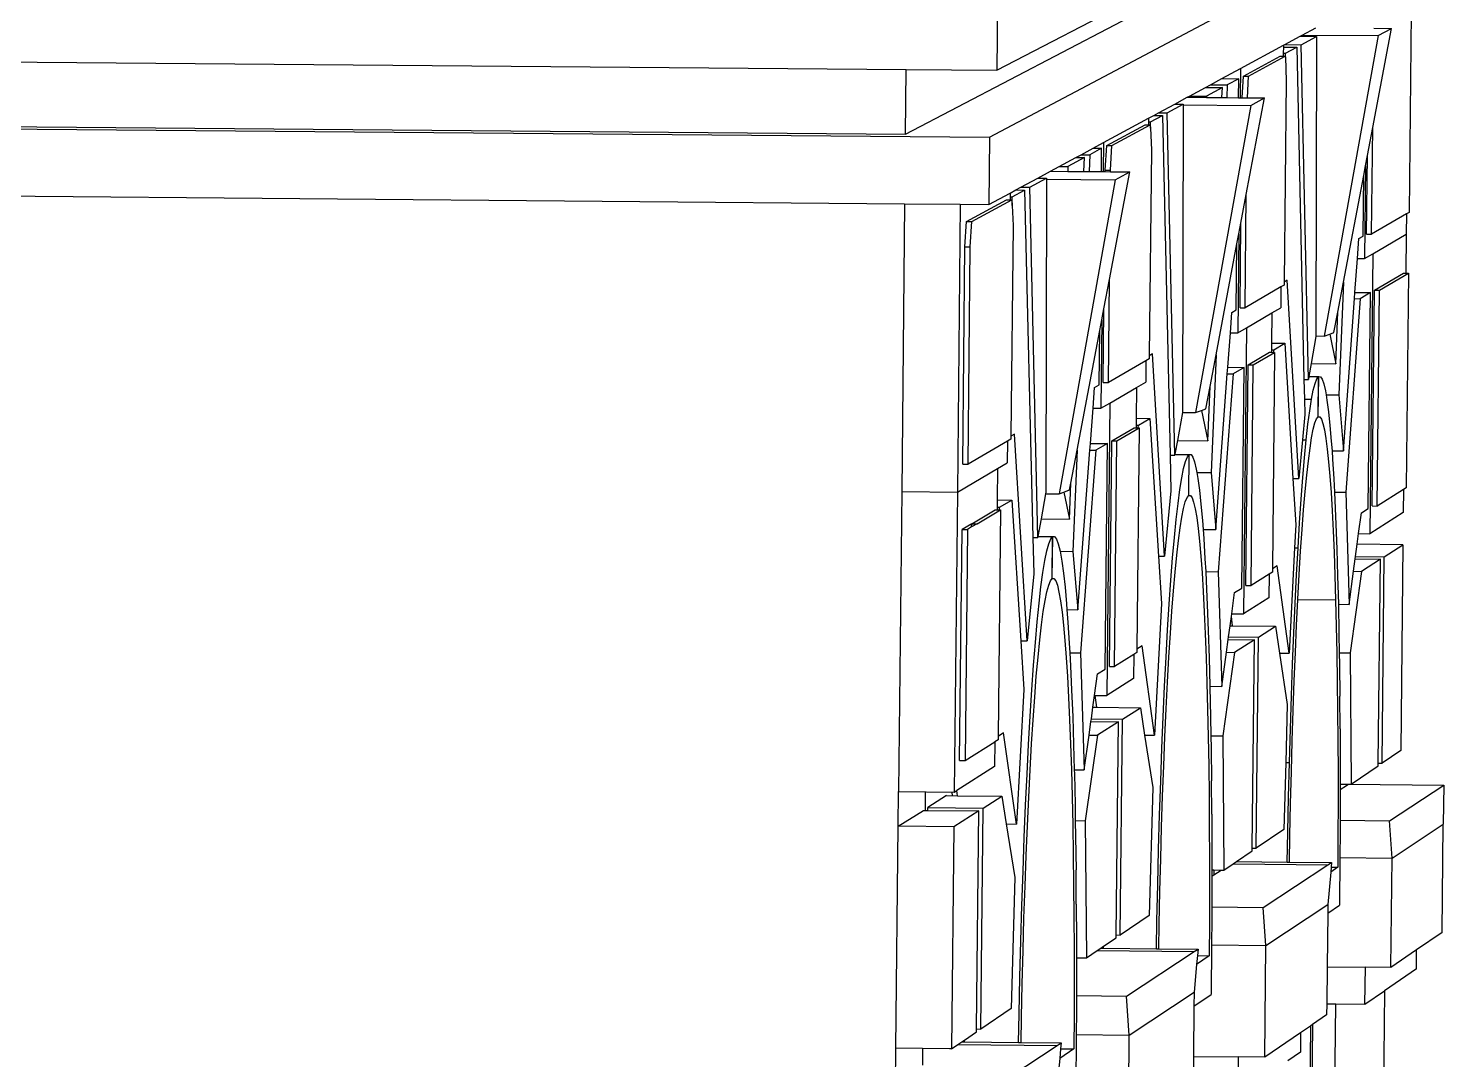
# Model space of a CAD drawing. Extents: x -106 to 80, y -44 to 65.
# Drawn here: x 74.769 to 77.906, y -1.871 to 0.415 of the extents above; entities that cross this region are included whole.
import ezdxf

# ---------------------------------------------------------------- set-up
doc = ezdxf.new("R2010")
doc.units = 0
doc.layers.get('0').update_dxf_attribs({"linetype": 'CONTINUOUS'})

msp = doc.modelspace()

# ---------------------------------------------------------------- linework, layer by layer
for p, q in [((76.8993, 0.1732), (77.8598, 0.6824)), ((76.9153, 0.3218), (77.4291, 0.5889)), ((76.7125, 0.1802), (77.4287, 0.5544)), ((76.9168, 0.471), (76.9153, 0.3218)), ((77.8334, 0.4498), (77.8288, 0.0067)), ((77.5922, 0.3998), (77.622, 0.4159)), ((77.7484, 0.1947), (77.7899, 0.4145)), ((77.751, 0.4148), (77.7899, 0.4145)), ((77.7606, 0.3984), (77.7899, 0.4145)), ((77.4555, 0.3258), (77.5504, 0.3772)), ((77.5504, 0.3772), (77.5532, 0.3786)), ((77.5504, 0.3772), (77.5504, 0.3731)), ((77.5532, 0.3786), (77.5874, 0.3971)), ((77.5532, 0.3786), (77.59, 0.3783)), ((77.5874, 0.3971), (77.5922, 0.3998)), ((77.5874, 0.3971), (77.6241, 0.3968)), ((77.59, 0.3783), (77.6241, 0.3968)), ((77.6059, -0.3641), (77.59, 0.3783)), ((77.5922, 0.3998), (77.7606, 0.3984)), ((77.6241, 0.3968), (77.6226, -0.2673)), ((77.7606, 0.3984), (77.641, -0.2674)), ((77.4619, 0.3088), (77.5433, 0.353)), ((77.4733, 0.3087), (77.5546, 0.3529)), ((77.5433, 0.353), (77.5502, 0.3529)), ((77.5504, 0.3731), (77.5502, 0.3593)), ((77.5502, 0.3593), (77.5548, 0.3592)), ((77.5502, 0.3593), (77.5502, 0.3529)), ((77.5502, 0.3529), (77.5546, 0.3529)), ((77.5504, 0.3731), (77.5799, 0.3728)), ((77.5546, 0.3529), (77.5547, 0.351)), ((77.5547, 0.351), (77.5548, 0.3592)), ((77.5547, 0.351), (77.5568, 0.2984)), ((77.5548, 0.3592), (77.5799, 0.3728)), ((77.5799, 0.3728), (77.596, -0.364)), ((74.4038, 0.3427), (76.7139, 0.3235)), ((76.7125, 0.1802), (76.7139, 0.3235)), ((76.7139, 0.3235), (76.9153, 0.3218)), ((77.414, 0.3034), (77.4555, 0.3258)), ((77.4555, 0.3258), (77.4548, 0.2607)), ((77.3425, 0.2646), (77.3778, 0.2837)), ((77.3778, 0.2837), (77.3888, 0.2897)), ((77.3778, 0.2837), (77.4151, 0.2834)), ((77.4151, 0.2834), (77.3799, 0.2643)), ((77.3888, 0.2897), (77.414, 0.3034)), ((77.3888, 0.2897), (77.4261, 0.2894)), ((77.414, 0.3034), (77.4513, 0.303)), ((77.4142, 0.2611), (77.4151, 0.2834)), ((77.4261, 0.2894), (77.4249, 0.261)), ((77.4513, 0.303), (77.4261, 0.2894)), ((77.4508, 0.2607), (77.4513, 0.303)), ((77.4593, 0.2607), (77.4619, 0.3088)), ((77.4619, 0.3088), (77.4733, 0.3087)), ((77.4706, 0.2606), (77.4733, 0.3087)), ((77.5568, 0.2984), (77.5522, -0.1477)), ((77.3095, 0.2468), (77.3371, 0.2617)), ((77.3371, 0.2617), (77.3425, 0.2646)), ((77.3371, 0.2617), (77.3799, 0.2613)), ((77.3425, 0.2646), (77.3799, 0.2643)), ((77.3799, 0.2643), (77.3799, 0.2613)), ((77.3799, 0.2613), (77.4142, 0.2611)), ((77.4142, 0.2611), (77.4249, 0.261)), ((77.4249, 0.261), (77.4508, 0.2607)), ((77.4508, 0.2607), (77.4548, 0.2607)), ((77.4548, 0.2607), (77.4593, 0.2607)), ((77.4593, 0.2607), (77.4706, 0.2606)), ((77.4682, 0.0461), (77.5086, 0.2603)), ((77.4706, 0.2606), (77.5086, 0.2603)), ((77.4779, 0.2434), (77.5086, 0.2603)), ((77.2512, 0.2153), (77.2632, 0.2217)), ((77.2559, 0.2074), (77.2821, 0.2216)), ((77.2632, 0.2217), (77.2738, 0.2275)), ((77.2632, 0.2217), (77.2821, 0.2216)), ((77.2738, 0.2275), (77.3095, 0.2468)), ((77.2738, 0.2275), (77.2927, 0.2273)), ((77.2821, 0.2216), (77.2992, -0.5315)), ((77.2927, 0.2273), (77.3284, 0.2467)), ((77.3095, -0.5315), (77.2927, 0.2273)), ((77.3095, 0.2468), (77.3284, 0.2467)), ((77.3284, 0.2447), (77.327, -0.4336)), ((77.3284, 0.2467), (77.3284, 0.2447)), ((77.3284, 0.2447), (77.4779, 0.2434)), ((77.4779, 0.2434), (77.3559, -0.4371)), ((74.2067, 0.2015), (76.7125, 0.1802)), ((74.2067, 0.1961), (76.8993, 0.1732)), ((77.1519, 0.1615), (77.2512, 0.2153)), ((77.1587, 0.1547), (77.2439, 0.2009)), ((77.1703, 0.1546), (77.2554, 0.2008)), ((77.2439, 0.2009), (77.2511, 0.2008)), ((77.2512, 0.2153), (77.2511, 0.2074)), ((77.2511, 0.2074), (77.2559, 0.2074)), ((77.2511, 0.2074), (77.2511, 0.2008)), ((77.2511, 0.2008), (77.2554, 0.2008)), ((77.2554, 0.2008), (77.2557, 0.1936)), ((77.2557, 0.1936), (77.2559, 0.2074)), ((77.2557, 0.1936), (77.2577, 0.145)), ((77.7366, 0.1324), (77.7484, 0.1947)), ((77.7459, -0.0415), (77.7484, 0.1947)), ((76.8993, 0.1732), (76.8978, 0.024)), ((77.1284, 0.1488), (77.1519, 0.1615)), ((77.1519, 0.1615), (77.1512, 0.097)), ((77.0536, 0.1084), (77.0905, 0.1283)), ((77.1097, 0.1281), (77.0729, 0.1082)), ((77.0905, 0.1283), (77.102, 0.1345)), ((77.0905, 0.1283), (77.1097, 0.1281)), ((77.102, 0.1345), (77.1284, 0.1488)), ((77.102, 0.1345), (77.1212, 0.1344)), ((77.1084, 0.0973), (77.1097, 0.1281)), ((77.1212, 0.1344), (77.1196, 0.0972)), ((77.1475, 0.1487), (77.1212, 0.1344)), ((77.1284, 0.1488), (77.1475, 0.1487)), ((77.147, 0.097), (77.1475, 0.1487)), ((77.1556, 0.1001), (77.1587, 0.1547)), ((77.1587, 0.1547), (77.1703, 0.1546)), ((77.1673, 0.1), (77.1703, 0.1546)), ((77.2577, 0.145), (77.253, -0.3111)), ((77.7324, 0.11), (77.7366, 0.1324)), ((77.7348, -0.0414), (77.7366, 0.1324)), ((77.0061, 0.0826), (77.0344, 0.098)), ((77.0344, 0.098), (77.0536, 0.1084)), ((77.0344, 0.098), (77.0727, 0.0976)), ((77.0536, 0.1084), (77.0729, 0.1082)), ((77.0729, 0.1082), (77.0727, 0.0976)), ((77.0727, 0.0976), (77.1084, 0.0973)), ((77.1084, 0.0973), (77.1196, 0.0972)), ((77.1196, 0.0972), (77.147, 0.097)), ((77.147, 0.097), (77.1512, 0.097)), ((77.1512, 0.097), (77.1556, 0.0969)), ((77.1556, 0.1001), (77.1673, 0.1)), ((77.1556, 0.0969), (77.1556, 0.1001)), ((77.1556, 0.0969), (77.1672, 0.0968)), ((77.1648, -0.1424), (77.2099, 0.0965)), ((77.1672, 0.0968), (77.1673, 0.1)), ((77.1672, 0.0968), (77.2099, 0.0965)), ((77.1778, 0.0789), (77.2099, 0.0965)), ((77.7283, 0.0885), (77.7324, 0.11)), ((77.7324, 0.11), (77.7302, -0.0959)), ((76.9687, 0.0624), (77.0061, 0.0826)), ((76.988, 0.0622), (77.0254, 0.0825)), ((77.0061, 0.0826), (77.0254, 0.0825)), ((77.0254, 0.0802), (77.0241, -0.6134)), ((77.0254, 0.0825), (77.0254, 0.0802)), ((77.0254, 0.0802), (77.1778, 0.0789)), ((77.1778, 0.0789), (77.0531, -0.6172)), ((77.6837, -0.1478), (77.7283, 0.0885)), ((77.7269, -0.046), (77.7283, 0.0885)), ((74.2052, 0.0474), (76.7109, 0.0257)), ((76.8477, -0.0138), (76.9369, 0.0345)), ((76.8596, -0.0139), (76.9487, 0.0344)), ((76.8978, 0.024), (76.9446, 0.0493)), ((76.9369, 0.0345), (76.9444, 0.0345)), ((76.9445, 0.0414), (76.9444, 0.0345)), ((76.9444, 0.0345), (76.9487, 0.0344)), ((76.9446, 0.0493), (76.9445, 0.0414)), ((76.9445, 0.0414), (76.9494, 0.0413)), ((76.9446, 0.0493), (76.9576, 0.0564)), ((76.9487, 0.0344), (76.9492, 0.0219)), ((76.9492, 0.0219), (76.9494, 0.0413)), ((76.9494, 0.0413), (76.9769, 0.0562)), ((76.9576, 0.0564), (76.9687, 0.0624)), ((76.9576, 0.0564), (76.9769, 0.0562)), ((76.9687, 0.0624), (76.988, 0.0622)), ((76.9769, 0.0562), (76.9951, -0.7137)), ((77.0058, -0.7138), (76.988, 0.0622)), ((77.4561, -0.0175), (77.4682, 0.0461)), ((77.4656, -0.2047), (77.4682, 0.0461)), ((76.7109, 0.0257), (76.7043, -0.6124)), ((76.7109, 0.0257), (76.8342, 0.0246)), ((76.8342, 0.0246), (76.8277, -0.6136)), ((76.8342, 0.0246), (76.8978, 0.024)), ((76.9492, 0.0219), (76.9511, -0.0226)), ((77.823, 0.0033), (77.7459, -0.0415)), ((77.823, 0.0033), (77.8226, -0.0418)), ((77.8288, 0.0067), (77.823, 0.0033)), ((76.8445, -0.0697), (76.8477, -0.0138)), ((76.8477, -0.0138), (76.8596, -0.0139)), ((76.8564, -0.0698), (76.8596, -0.0139)), ((76.9511, -0.0226), (76.9463, -0.4892)), ((77.4517, -0.0409), (77.4561, -0.0175)), ((77.4542, -0.2046), (77.4561, -0.0175)), ((77.4475, -0.0634), (77.4517, -0.0409)), ((77.4517, -0.0409), (77.4494, -0.2604)), ((77.7143, -0.0958), (77.7175, -0.0515)), ((77.7175, -0.0515), (77.7269, -0.046)), ((77.7348, -0.0414), (77.7459, -0.0415)), ((77.7484, -0.0853), (77.8226, -0.0418)), ((77.8226, -0.0418), (77.8217, -0.1278)), ((76.8396, -0.5512), (76.8445, -0.0697)), ((76.8445, -0.0697), (76.8564, -0.0698)), ((76.8515, -0.5513), (76.8564, -0.0698)), ((77.401, -0.3093), (77.4475, -0.0634)), ((77.4459, -0.2094), (77.4475, -0.0634)), ((77.7302, -0.0959), (77.7484, -0.0853)), ((77.7484, -0.0853), (77.742, -0.7056)), ((77.7089, -0.1707), (77.7143, -0.0958)), ((77.7143, -0.0958), (77.7302, -0.0959)), ((77.1525, -0.2074), (77.1648, -0.1424)), ((77.1624, -0.3706), (77.1648, -0.1424)), ((77.5521, -0.1544), (77.5449, -0.1586)), ((77.5522, -0.1477), (77.5521, -0.1544)), ((77.5588, -0.1438), (77.5522, -0.1477)), ((77.5843, -0.583), (77.5588, -0.1438)), ((77.6711, -0.2145), (77.6837, -0.1478)), ((77.6837, -0.1478), (77.6733, -0.398)), ((77.7521, -0.1658), (77.8164, -0.1278)), ((77.7632, -0.1659), (77.8274, -0.1279)), ((77.8164, -0.1278), (77.8217, -0.1278)), ((77.8217, -0.1278), (77.8274, -0.1279)), ((77.8274, -0.1279), (77.8225, -0.6038)), ((77.5449, -0.1586), (77.4656, -0.2047)), ((77.5449, -0.1586), (77.5444, -0.2047)), ((77.6834, -0.522), (77.7079, -0.1846)), ((77.7202, -0.1848), (77.6885, -0.6137)), ((77.7079, -0.1846), (77.7089, -0.1707)), ((77.7079, -0.1846), (77.7202, -0.1848)), ((77.7089, -0.1707), (77.7434, -0.171)), ((77.7434, -0.171), (77.7202, -0.1848)), ((77.7384, -0.6496), (77.7434, -0.171)), ((77.7472, -0.6441), (77.7521, -0.1658)), ((77.7521, -0.1658), (77.7632, -0.1659)), ((77.7583, -0.6442), (77.7632, -0.1659)), ((77.1478, -0.2319), (77.1525, -0.2074)), ((77.1508, -0.3705), (77.1525, -0.2074)), ((77.4328, -0.2602), (77.4361, -0.2151)), ((77.4361, -0.2151), (77.4459, -0.2094)), ((77.4542, -0.2046), (77.4656, -0.2047)), ((77.4684, -0.2492), (77.5249, -0.2162)), ((77.5249, -0.2162), (77.5242, -0.2833)), ((77.5249, -0.2162), (77.5444, -0.2047)), ((77.6625, -0.2599), (77.6711, -0.2145)), ((77.6664, -0.3291), (77.6711, -0.2145)), ((77.1434, -0.2555), (77.1478, -0.2319)), ((77.1478, -0.2319), (77.1458, -0.4275)), ((77.4494, -0.2604), (77.4684, -0.2492)), ((77.4684, -0.2492), (77.4619, -0.8832)), ((77.0933, -0.5203), (77.1434, -0.2555)), ((77.1421, -0.3755), (77.1434, -0.2555)), ((77.4272, -0.3366), (77.4328, -0.2602)), ((77.4328, -0.2602), (77.4494, -0.2604)), ((77.6226, -0.2685), (77.6121, -0.3286)), ((77.6226, -0.2673), (77.641, -0.2674)), ((77.6226, -0.2673), (77.6226, -0.2685)), ((77.641, -0.2674), (77.653, -0.2632)), ((77.653, -0.2632), (77.6625, -0.2599)), ((77.653, -0.2632), (77.6664, -0.3291)), ((77.2603, -0.3069), (77.253, -0.3111)), ((77.253, -0.3111), (77.253, -0.318)), ((77.287, -0.7556), (77.2603, -0.3069)), ((77.3878, -0.3792), (77.401, -0.3093)), ((77.401, -0.3093), (77.3901, -0.5699)), ((77.4723, -0.3315), (77.5197, -0.3035)), ((77.4837, -0.3316), (77.531, -0.3036)), ((77.5197, -0.3035), (77.524, -0.3035)), ((77.5242, -0.2833), (77.524, -0.298)), ((77.524, -0.298), (77.5288, -0.2981)), ((77.524, -0.298), (77.524, -0.3035)), ((77.524, -0.3035), (77.5288, -0.3036)), ((77.5242, -0.2833), (77.5533, -0.2836)), ((77.531, -0.3036), (77.526, -0.7833)), ((77.5288, -0.2981), (77.5533, -0.2836)), ((77.5288, -0.3036), (77.5288, -0.2981)), ((77.5288, -0.3036), (77.531, -0.3036)), ((77.5533, -0.2836), (77.5715, -0.5829)), ((77.2457, -0.3222), (77.1624, -0.3706)), ((77.2457, -0.3222), (77.2452, -0.3694)), ((77.253, -0.318), (77.2457, -0.3222)), ((77.4261, -0.3512), (77.4272, -0.3366)), ((77.4272, -0.3366), (77.4632, -0.3369)), ((77.4632, -0.3369), (77.4389, -0.3513)), ((77.4581, -0.826), (77.4632, -0.3369)), ((77.4673, -0.8203), (77.4723, -0.3315)), ((77.4723, -0.3315), (77.4837, -0.3316)), ((77.4786, -0.8204), (77.4837, -0.3316)), ((77.6121, -0.3286), (77.6071, -0.3571)), ((77.6121, -0.3286), (77.6664, -0.3291)), ((77.1319, -0.3815), (77.1421, -0.3755)), ((77.1508, -0.3705), (77.1624, -0.3706)), ((77.2247, -0.3814), (77.2452, -0.3694)), ((77.4006, -0.6964), (77.4261, -0.3512)), ((77.4389, -0.3513), (77.406, -0.79)), ((77.4261, -0.3512), (77.4389, -0.3513)), ((77.596, -0.364), (77.6059, -0.3641)), ((77.596, -0.364), (77.597, -0.4076)), ((77.6071, -0.3572), (77.6059, -0.3641)), ((77.6071, -0.3571), (77.6286, -0.3573)), ((77.6071, -0.3571), (77.6071, -0.3572)), ((77.6071, -0.3572), (77.6285, -0.3574)), ((77.6167, -0.3875), (77.6207, -0.3723)), ((77.6207, -0.3723), (77.6247, -0.3622)), ((77.6247, -0.3622), (77.6285, -0.3574)), ((77.6276, -0.4463), (77.6285, -0.3574)), ((77.6277, -0.4463), (77.6286, -0.3573)), ((77.6286, -0.3573), (77.6324, -0.3576)), ((77.6324, -0.3576), (77.6362, -0.363)), ((77.6362, -0.363), (77.6399, -0.3735)), ((77.6399, -0.3735), (77.6435, -0.3891)), ((77.1284, -0.4274), (77.1319, -0.3815)), ((77.1657, -0.4159), (77.2247, -0.3814)), ((77.2247, -0.3814), (77.224, -0.4496)), ((77.3783, -0.429), (77.3878, -0.3792)), ((77.3828, -0.4995), (77.3878, -0.3792)), ((77.597, -0.4076), (77.6127, -0.4077)), ((77.597, -0.4076), (77.5977, -0.4413)), ((77.6088, -0.433), (77.6127, -0.4077)), ((77.6088, -0.433), (77.6127, -0.4077)), ((77.6127, -0.4077), (77.6167, -0.3875)), ((77.6435, -0.3891), (77.645, -0.3978)), ((77.645, -0.3978), (77.6733, -0.398)), ((77.645, -0.3978), (77.647, -0.4098)), ((77.6733, -0.398), (77.6834, -0.522)), ((77.1226, -0.5053), (77.1284, -0.4274)), ((77.1284, -0.4274), (77.1458, -0.4275)), ((77.1458, -0.4275), (77.1657, -0.4159)), ((77.1657, -0.4159), (77.159, -1.0643)), ((77.3264, -0.4368), (77.3154, -0.4989)), ((77.327, -0.4336), (77.3264, -0.4368)), ((77.3264, -0.4368), (77.3559, -0.4371)), ((77.3559, -0.4371), (77.3688, -0.4324)), ((77.3688, -0.4324), (77.3783, -0.429)), ((77.3688, -0.4324), (77.3828, -0.4995)), ((77.6048, -0.463), (77.6088, -0.433)), ((77.647, -0.4098), (77.6503, -0.4353)), ((77.6503, -0.4353), (77.6535, -0.4657)), ((77.2239, -0.465), (77.2238, -0.4707)), ((77.224, -0.4496), (77.2239, -0.465)), ((77.2239, -0.465), (77.2289, -0.465)), ((77.224, -0.4496), (77.2545, -0.4499)), ((77.2288, -0.4708), (77.2289, -0.465)), ((77.2289, -0.465), (77.2545, -0.4499)), ((77.2545, -0.4499), (77.2737, -0.7555)), ((77.5977, -0.4413), (77.5924, -0.4978)), ((77.6009, -0.4978), (77.6048, -0.463)), ((77.6009, -0.4978), (77.6048, -0.463)), ((77.6167, -0.4741), (77.6203, -0.4601)), ((77.6203, -0.4601), (77.624, -0.4508)), ((77.624, -0.4508), (77.6276, -0.4463)), ((77.6276, -0.4463), (77.6277, -0.4463)), ((77.6277, -0.4463), (77.6311, -0.4465)), ((77.6311, -0.4465), (77.6346, -0.4514)), ((77.6346, -0.4514), (77.638, -0.4611)), ((77.638, -0.4611), (77.6413, -0.4755)), ((77.6535, -0.4657), (77.6566, -0.5008)), ((76.9389, -0.5005), (76.8515, -0.5513)), ((76.9389, -0.5005), (76.9384, -0.5488)), ((76.9463, -0.4962), (76.9389, -0.5005)), ((76.9542, -0.4847), (76.9463, -0.4892)), ((76.9463, -0.4892), (76.9463, -0.4962)), ((76.9824, -0.9433), (76.9542, -0.4847)), ((77.1646, -0.9999), (77.1698, -0.5)), ((77.1698, -0.5), (77.2193, -0.4707)), ((77.1698, -0.5), (77.1814, -0.5001)), ((77.1762, -1), (77.1814, -0.5001)), ((77.1814, -0.5001), (77.2309, -0.4708)), ((77.2193, -0.4707), (77.2238, -0.4707)), ((77.2238, -0.4707), (77.2288, -0.4708)), ((77.2309, -0.4708), (77.2258, -0.9614)), ((77.2288, -0.4708), (77.2309, -0.4708)), ((77.3154, -0.4989), (77.3099, -0.5296)), ((77.3154, -0.4989), (77.3828, -0.4995)), ((77.5924, -0.4978), (77.5843, -0.583)), ((77.5924, -0.4978), (77.6009, -0.4978)), ((77.5971, -0.5373), (77.6009, -0.4978)), ((77.6094, -0.516), (77.613, -0.4928)), ((77.613, -0.4928), (77.6167, -0.4741)), ((77.6413, -0.4755), (77.6445, -0.4945)), ((77.6445, -0.4945), (77.6475, -0.518)), ((77.6566, -0.5008), (77.6581, -0.5217)), ((77.0795, -0.5935), (77.0933, -0.5203)), ((77.0933, -0.5203), (77.0837, -0.7448)), ((77.0948, -0.8741), (77.1214, -0.5205)), ((77.1349, -0.5206), (77.1005, -0.9698)), ((77.1214, -0.5205), (77.1226, -0.5053)), ((77.1214, -0.5205), (77.1349, -0.5206)), ((77.1226, -0.5053), (77.1602, -0.5056)), ((77.1602, -0.5056), (77.1349, -0.5206)), ((77.1551, -1.0059), (77.1602, -0.5056)), ((77.2992, -0.5315), (77.3095, -0.5315)), ((77.2992, -0.5315), (77.301, -0.6106)), ((77.3099, -0.5297), (77.3095, -0.5315)), ((77.3099, -0.5296), (77.3416, -0.5299)), ((77.3099, -0.5296), (77.3099, -0.5297)), ((77.3099, -0.5297), (77.3415, -0.53)), ((77.3375, -0.535), (77.3415, -0.53)), ((77.3405, -0.6208), (77.3415, -0.53)), ((77.3406, -0.6208), (77.3416, -0.5299)), ((77.3416, -0.5299), (77.3456, -0.5301)), ((77.3456, -0.5301), (77.3496, -0.5356)), ((77.6058, -0.5437), (77.6094, -0.516)), ((77.6475, -0.518), (77.6505, -0.546)), ((77.6581, -0.5217), (77.6834, -0.522)), ((77.6581, -0.5217), (77.6594, -0.5403)), ((76.8277, -0.6136), (76.917, -0.5613)), ((76.8396, -0.5512), (76.8515, -0.5513)), ((76.917, -0.5613), (76.9163, -0.6307)), ((76.917, -0.5613), (76.9384, -0.5488)), ((77.325, -0.5817), (77.3292, -0.5609)), ((77.3292, -0.5609), (77.3333, -0.5453)), ((77.3333, -0.5453), (77.3375, -0.535)), ((77.3496, -0.5356), (77.3534, -0.5463)), ((77.3534, -0.5463), (77.3572, -0.5622)), ((77.3572, -0.5622), (77.3585, -0.5696)), ((77.5934, -0.5811), (77.5971, -0.5373)), ((77.6022, -0.5757), (77.6058, -0.5437)), ((77.6505, -0.546), (77.6532, -0.5782)), ((77.6594, -0.5403), (77.6621, -0.5842)), ((77.0761, -0.673), (77.0795, -0.5935)), ((77.0766, -0.6086), (77.0795, -0.5935)), ((77.3209, -0.6075), (77.325, -0.5817)), ((77.3585, -0.5696), (77.3901, -0.5699)), ((77.3585, -0.5696), (77.3608, -0.5833)), ((77.3608, -0.5833), (77.3643, -0.6094)), ((77.3901, -0.5699), (77.4006, -0.6964)), ((77.5715, -0.5829), (77.5843, -0.583)), ((77.5715, -0.5829), (77.5778, -0.6856)), ((77.5897, -0.6291), (77.5934, -0.5811)), ((77.5987, -0.612), (77.6022, -0.5757)), ((77.6532, -0.5782), (77.6559, -0.6146)), ((77.6621, -0.5842), (77.6636, -0.6135)), ((76.7043, -0.6124), (76.6975, -1.2771)), ((76.7043, -0.6124), (76.8277, -0.6136)), ((76.8277, -0.6136), (76.8208, -1.2783)), ((77.0234, -0.6169), (77.0133, -0.6724)), ((77.0241, -0.6134), (77.0234, -0.6169)), ((77.0234, -0.6169), (77.0531, -0.6172)), ((77.0531, -0.6172), (77.0634, -0.6135)), ((77.0634, -0.6135), (77.0766, -0.6086)), ((77.0634, -0.6135), (77.0761, -0.673)), ((77.301, -0.6106), (77.287, -0.7556)), ((77.3168, -0.6383), (77.3209, -0.6075)), ((77.333, -0.6351), (77.3368, -0.6255)), ((77.3368, -0.6255), (77.3405, -0.6208)), ((77.3405, -0.6208), (77.3406, -0.6208)), ((77.3406, -0.6208), (77.3442, -0.621)), ((77.3442, -0.621), (77.3479, -0.626)), ((77.3479, -0.626), (77.3514, -0.6359)), ((77.3643, -0.6094), (77.3677, -0.6404)), ((77.5952, -0.6524), (77.5987, -0.612)), ((77.5952, -0.6524), (77.5987, -0.612)), ((77.6559, -0.6146), (77.6583, -0.655)), ((77.6636, -0.6135), (77.6885, -0.6137)), ((77.6636, -0.6135), (77.6645, -0.6323)), ((77.6885, -0.6137), (77.6961, -0.8623)), ((77.8167, -0.6074), (77.7583, -0.6442)), ((77.8167, -0.6074), (77.8161, -0.6586)), ((77.8225, -0.6038), (77.8167, -0.6074)), ((76.8595, -0.6835), (76.9114, -0.6528)), ((76.8714, -0.6836), (76.9232, -0.6529)), ((76.9114, -0.6528), (76.9161, -0.6528)), ((76.9163, -0.6307), (76.9161, -0.6468)), ((76.9161, -0.6468), (76.9214, -0.6469)), ((76.9161, -0.6468), (76.9161, -0.6528)), ((76.9161, -0.6528), (76.9213, -0.6529)), ((76.9163, -0.6307), (76.9482, -0.631)), ((76.9232, -0.6529), (76.918, -1.1549)), ((76.9213, -0.6529), (76.9214, -0.6469)), ((76.9213, -0.6529), (76.9232, -0.6529)), ((76.9214, -0.6469), (76.9482, -0.631)), ((76.9482, -0.631), (76.9683, -0.9431)), ((77.3127, -0.6739), (77.3168, -0.6383)), ((77.3253, -0.6686), (77.3292, -0.6494)), ((77.3292, -0.6494), (77.333, -0.6351)), ((77.3514, -0.6359), (77.3549, -0.6505)), ((77.3549, -0.6505), (77.3582, -0.6699)), ((77.3677, -0.6404), (77.3708, -0.6761)), ((77.5862, -0.6812), (77.5897, -0.6291)), ((77.5919, -0.6966), (77.5952, -0.6524)), ((77.6583, -0.655), (77.6606, -0.6993)), ((77.6645, -0.6323), (77.6668, -0.6843)), ((77.7233, -0.6592), (77.7384, -0.6496)), ((77.8161, -0.6586), (77.742, -0.7056)), ((77.7472, -0.6441), (77.7583, -0.6442)), ((76.8595, -0.6835), (76.8381, -0.6961)), ((76.8594, -0.6906), (76.8595, -0.6835)), ((76.8714, -0.6836), (76.8594, -0.6906)), ((76.8595, -0.6835), (76.8714, -0.6836)), ((77.0133, -0.6724), (77.0062, -0.7115)), ((77.0133, -0.6724), (77.0761, -0.673)), ((77.3087, -0.7143), (77.3127, -0.6739)), ((77.3215, -0.6923), (77.3253, -0.6686)), ((77.3582, -0.6699), (77.3614, -0.6939)), ((77.3708, -0.6761), (77.3723, -0.6961)), ((77.5778, -0.6856), (77.5751, -0.7371)), ((77.5828, -0.7372), (77.5862, -0.6812)), ((77.6668, -0.6843), (77.6688, -0.7401)), ((77.7171, -0.7054), (77.7233, -0.6592)), ((76.8328, -1.2084), (76.8381, -0.6961)), ((76.8381, -0.6961), (76.85, -0.6962)), ((76.85, -0.6962), (76.8447, -1.2085)), ((76.8594, -0.6906), (76.85, -0.6962)), ((76.9951, -0.7137), (77.0058, -0.7138)), ((76.9951, -0.7137), (76.997, -0.7947)), ((77.0062, -0.7116), (77.0058, -0.7138)), ((77.0062, -0.7115), (77.0391, -0.7118)), ((77.0062, -0.7115), (77.0062, -0.7116)), ((77.0062, -0.7116), (77.0389, -0.7119)), ((77.0305, -0.7277), (77.0348, -0.717)), ((77.0348, -0.717), (77.0389, -0.7119)), ((77.038, -0.8048), (77.0389, -0.7119)), ((77.0381, -0.8048), (77.0391, -0.7118)), ((77.0391, -0.7118), (77.0433, -0.7119)), ((77.0433, -0.7119), (77.0474, -0.7175)), ((77.0474, -0.7175), (77.0515, -0.7284)), ((77.3048, -0.7591), (77.3087, -0.7143)), ((77.314, -0.7535), (77.3178, -0.7207)), ((77.3178, -0.7207), (77.3215, -0.6923)), ((77.3614, -0.6939), (77.3645, -0.7224)), ((77.3723, -0.6961), (77.4006, -0.6964)), ((77.3723, -0.6961), (77.3738, -0.7165)), ((77.3738, -0.7165), (77.3766, -0.7614)), ((77.5886, -0.7445), (77.5919, -0.6966)), ((77.6606, -0.6993), (77.6626, -0.7471)), ((77.7139, -0.7291), (77.7171, -0.7054)), ((77.7171, -0.7054), (77.742, -0.7056)), ((77.0218, -0.765), (77.0261, -0.7437)), ((77.0261, -0.7437), (77.0305, -0.7277)), ((77.0515, -0.7284), (77.0554, -0.7446)), ((77.0554, -0.7446), (77.0837, -0.7448)), ((77.0554, -0.7446), (77.0592, -0.7661)), ((77.0554, -0.7446), (77.0554, -0.7446)), ((77.0837, -0.7448), (77.0948, -0.8741)), ((77.3645, -0.7224), (77.3674, -0.7553)), ((77.5751, -0.7371), (77.5628, -0.9706)), ((77.5751, -0.7371), (77.5828, -0.7372)), ((77.5795, -0.7966), (77.5828, -0.7372)), ((77.5795, -0.7966), (77.5828, -0.7372)), ((77.5855, -0.796), (77.5886, -0.7445)), ((77.6626, -0.7471), (77.6645, -0.7984)), ((77.6688, -0.7401), (77.6706, -0.7993)), ((77.7103, -0.756), (77.7139, -0.7291)), ((77.8154, -0.7301), (77.7139, -0.7291)), ((77.7738, -0.7566), (77.8154, -0.7301)), ((77.8154, -0.7301), (77.8106, -1.1864)), ((77.0174, -0.7914), (77.0218, -0.765)), ((77.0592, -0.7661), (77.0629, -0.7927)), ((77.2737, -0.7555), (77.287, -0.7556)), ((77.2737, -0.7555), (77.2802, -0.8606)), ((77.301, -0.8083), (77.3048, -0.7591)), ((77.3104, -0.7907), (77.314, -0.7535)), ((77.3674, -0.7553), (77.3701, -0.7925)), ((77.3766, -0.7614), (77.3781, -0.7897)), ((77.526, -0.7833), (77.5259, -0.7906)), ((77.5366, -0.7767), (77.526, -0.7833)), ((77.5628, -0.9706), (77.5366, -0.7767)), ((77.7059, -0.7888), (77.7096, -0.7615)), ((77.7096, -0.7615), (77.7103, -0.756)), ((77.7096, -0.7615), (77.7654, -0.762)), ((77.7103, -0.756), (77.7738, -0.7566)), ((77.7654, -0.762), (77.7232, -0.789)), ((77.7607, -1.2144), (77.7654, -0.762)), ((77.7691, -1.2145), (77.7738, -0.7566)), ((76.997, -0.7947), (76.9824, -0.9433)), ((77.0131, -0.823), (77.0174, -0.7914)), ((77.0301, -0.8195), (77.0341, -0.8097)), ((77.0341, -0.8097), (77.038, -0.8048)), ((77.038, -0.8048), (77.0381, -0.8048)), ((77.0381, -0.8048), (77.0419, -0.8049)), ((77.0419, -0.8049), (77.0457, -0.81)), ((77.0457, -0.81), (77.0494, -0.82)), ((77.0629, -0.7927), (77.0664, -0.8244)), ((77.2973, -0.8616), (77.301, -0.8083)), ((77.3068, -0.8319), (77.3104, -0.7907)), ((77.3701, -0.7925), (77.3727, -0.8338)), ((77.3781, -0.7897), (77.406, -0.79)), ((77.3781, -0.7897), (77.3792, -0.8105)), ((77.3792, -0.8105), (77.3816, -0.8636)), ((77.406, -0.79), (77.414, -1.0439)), ((77.5189, -0.795), (77.4786, -0.8204)), ((77.5189, -0.795), (77.5183, -0.8474)), ((77.5259, -0.7906), (77.5189, -0.795)), ((77.5764, -0.8594), (77.5795, -0.7966)), ((77.5764, -0.8594), (77.5795, -0.7966)), ((77.5825, -0.8507), (77.5855, -0.796)), ((77.6645, -0.7984), (77.6661, -0.8529)), ((77.6706, -0.7993), (77.6722, -0.8617)), ((77.6961, -0.8623), (77.7059, -0.7888)), ((77.7232, -0.789), (77.6982, -0.97)), ((77.7059, -0.7888), (77.7232, -0.789)), ((77.0089, -0.8595), (77.0131, -0.823)), ((77.0221, -0.8539), (77.0261, -0.8342)), ((77.0261, -0.8342), (77.0301, -0.8195)), ((77.0494, -0.82), (77.053, -0.835)), ((77.053, -0.835), (77.0565, -0.8547)), ((77.0664, -0.8244), (77.0697, -0.8609)), ((77.3033, -0.8772), (77.3068, -0.8319)), ((77.3727, -0.8338), (77.3751, -0.879)), ((77.4359, -0.8829), (77.4423, -0.836)), ((77.4423, -0.836), (77.4581, -0.826)), ((77.4673, -0.8203), (77.4786, -0.8204)), ((77.0047, -0.9008), (77.0089, -0.8595)), ((77.0142, -0.9073), (77.0181, -0.8782)), ((77.0181, -0.8782), (77.0221, -0.8539)), ((77.0565, -0.8547), (77.0599, -0.8792)), ((77.0697, -0.8609), (77.0707, -0.8738)), ((77.0707, -0.8738), (77.0948, -0.8741)), ((77.0707, -0.8738), (77.0729, -0.9022)), ((77.2802, -0.8606), (77.2646, -1.1522)), ((77.2938, -0.9188), (77.2973, -0.8616)), ((77.2999, -0.9263), (77.3033, -0.8772)), ((77.3816, -0.8636), (77.3837, -0.9205)), ((77.5183, -0.8474), (77.4619, -0.8832)), ((77.5734, -0.9252), (77.5764, -0.8594)), ((77.5734, -0.9252), (77.5764, -0.8594)), ((77.5797, -0.9084), (77.5824, -0.8521)), ((77.5824, -0.8521), (77.5825, -0.8507)), ((77.6661, -0.8529), (77.5824, -0.8521)), ((77.6661, -0.8529), (77.6676, -0.9104)), ((77.6722, -0.8617), (77.6722, -0.862)), ((77.6722, -0.862), (77.6961, -0.8623)), ((77.6722, -0.862), (77.6736, -0.9271)), ((77.0007, -0.9468), (77.0047, -0.9008)), ((77.0103, -0.9409), (77.0142, -0.9073)), ((77.0599, -0.8792), (77.0631, -0.9084)), ((77.0631, -0.9084), (77.0662, -0.942)), ((77.0729, -0.9022), (77.0758, -0.948)), ((77.3751, -0.879), (77.3773, -0.9278)), ((77.4289, -0.9342), (77.4323, -0.9097)), ((77.4323, -0.9097), (77.435, -0.8893)), ((77.4323, -0.9097), (77.4378, -0.9097)), ((77.435, -0.8893), (77.4359, -0.8829)), ((77.4378, -0.9097), (77.435, -0.8893)), ((77.4359, -0.8829), (77.4619, -0.8832)), ((77.4378, -0.9097), (77.533, -0.9107)), ((77.577, -0.969), (77.5797, -0.9084)), ((77.0065, -0.979), (77.0103, -0.9409)), ((77.2904, -0.9796), (77.2938, -0.9188)), ((77.2967, -0.9789), (77.2999, -0.9263)), ((77.3773, -0.9278), (77.3792, -0.9802)), ((77.3837, -0.9205), (77.3857, -0.981)), ((77.4243, -0.9685), (77.4282, -0.9399)), ((77.4282, -0.9399), (77.4289, -0.9342)), ((77.4282, -0.9399), (77.4863, -0.9405)), ((77.4289, -0.9342), (77.4951, -0.9348)), ((77.4863, -0.9405), (77.4423, -0.9687)), ((77.4815, -1.4026), (77.4863, -0.9405)), ((77.4903, -1.4027), (77.4951, -0.9348)), ((77.4951, -0.9348), (77.533, -0.9107)), ((77.533, -0.9107), (77.5419, -0.9704)), ((77.5707, -0.9938), (77.5734, -0.9252)), ((77.5707, -0.9938), (77.5734, -0.9252)), ((77.6676, -0.9104), (77.6688, -0.9706)), ((77.6736, -0.9271), (77.6742, -0.9697)), ((76.9683, -0.9431), (76.9824, -0.9433)), ((76.9683, -0.9431), (76.9753, -1.0508)), ((76.9967, -0.9971), (77.0007, -0.9468)), ((77.0662, -0.942), (77.069, -0.98)), ((77.0758, -0.948), (77.077, -0.9696)), ((77.077, -0.9696), (77.1005, -0.9698)), ((77.077, -0.9696), (77.0785, -0.9982)), ((77.1005, -0.9698), (77.109, -1.2293)), ((77.2257, -0.9688), (77.2186, -0.9733)), ((77.2258, -0.9614), (77.2257, -0.9688)), ((77.2371, -0.9543), (77.2258, -0.9614)), ((77.2646, -1.1522), (77.2371, -0.9543)), ((77.414, -1.0439), (77.4243, -0.9685)), ((77.4423, -0.9687), (77.4162, -1.1539)), ((77.4243, -0.9685), (77.4423, -0.9687)), ((77.5419, -0.9704), (77.5628, -0.9706)), ((77.5419, -0.9704), (77.559, -1.0838)), ((77.5744, -1.032), (77.577, -0.969)), ((77.6688, -0.9706), (77.6698, -1.0332)), ((77.6742, -0.9697), (77.6982, -0.97)), ((77.6742, -0.9697), (77.6746, -0.9952)), ((77.6982, -0.97), (77.7003, -1.261)), ((76.9929, -1.0517), (76.9967, -0.9971)), ((77.0027, -1.0212), (77.0065, -0.979)), ((77.069, -0.98), (77.0717, -1.0221)), ((77.0785, -0.9982), (77.081, -1.0525)), ((77.1646, -0.9999), (77.1762, -1)), ((77.2186, -0.9733), (77.1762, -1)), ((77.2186, -0.9733), (77.2181, -1.0269)), ((77.2871, -1.0438), (77.2904, -0.9796)), ((77.2935, -1.0348), (77.2967, -0.9789)), ((77.3792, -0.9802), (77.381, -1.0359)), ((77.3857, -0.981), (77.3873, -1.0437)), ((77.5681, -1.0648), (77.5707, -0.9938)), ((77.6746, -0.9952), (77.6755, -1.0657)), ((76.9991, -1.0676), (77.0027, -1.0212)), ((77.0717, -1.0221), (77.0742, -1.0683)), ((77.1319, -1.064), (77.1385, -1.0163)), ((77.1385, -1.0163), (77.1551, -1.0059)), ((77.2181, -1.0269), (77.159, -1.0643)), ((77.2906, -1.0939), (77.2935, -1.0348)), ((77.5721, -1.0973), (77.5744, -1.032)), ((77.6698, -1.0332), (77.6706, -1.098)), ((76.9753, -1.0508), (76.959, -1.3493)), ((76.9891, -1.1103), (76.9929, -1.0517)), ((77.081, -1.0525), (77.0833, -1.1107)), ((77.1282, -1.0903), (77.1319, -1.064)), ((77.1319, -1.064), (77.133, -1.064)), ((77.1367, -1.0904), (77.133, -1.064)), ((77.133, -1.064), (77.159, -1.0643)), ((77.2841, -1.1112), (77.2871, -1.0438)), ((77.381, -1.0359), (77.3825, -1.0946)), ((77.3873, -1.0437), (77.414, -1.0439)), ((77.3873, -1.0437), (77.3873, -1.0448)), ((77.3873, -1.0448), (77.3887, -1.1116)), ((77.5658, -1.138), (77.5681, -1.0648)), ((77.6761, -1.1383), (77.6755, -1.0657)), ((76.9956, -1.1178), (76.9991, -1.0676)), ((77.0742, -1.0683), (77.0765, -1.1183)), ((77.1247, -1.1159), (77.1282, -1.0903)), ((77.1282, -1.0903), (77.1367, -1.0904)), ((77.1367, -1.0904), (77.2334, -1.0913)), ((77.1938, -1.1166), (77.2334, -1.0913)), ((77.2334, -1.0913), (77.2428, -1.152)), ((77.2878, -1.1558), (77.2906, -1.0939)), ((77.3825, -1.0946), (77.3838, -1.1561)), ((77.559, -1.0838), (77.5555, -1.2129)), ((77.5699, -1.1645), (77.5721, -1.0973)), ((76.9856, -1.1725), (76.9891, -1.1103)), ((76.9922, -1.1717), (76.9956, -1.1178)), ((77.0765, -1.1183), (77.0786, -1.1718)), ((77.0833, -1.1107), (77.0853, -1.1725)), ((77.1197, -1.1518), (77.1239, -1.1219)), ((77.1239, -1.1219), (77.1247, -1.1159)), ((77.1239, -1.1219), (77.1846, -1.1225)), ((77.1247, -1.1159), (77.1938, -1.1166)), ((77.1846, -1.1225), (77.1385, -1.152)), ((77.1797, -1.595), (77.1846, -1.1225)), ((77.1889, -1.5951), (77.1938, -1.1166)), ((77.2812, -1.1813), (77.2841, -1.1112)), ((77.3887, -1.1116), (77.3894, -1.1537)), ((77.6706, -1.098), (77.6711, -1.1648)), ((76.918, -1.1549), (76.9179, -1.1625)), ((76.9302, -1.1472), (76.918, -1.1549)), ((76.959, -1.3493), (76.9302, -1.1472)), ((77.109, -1.2293), (77.1197, -1.1518)), ((77.1385, -1.152), (77.1113, -1.3418)), ((77.1197, -1.1518), (77.1385, -1.152)), ((77.2428, -1.152), (77.2646, -1.1522)), ((77.2428, -1.152), (77.2607, -1.268)), ((77.2852, -1.2203), (77.2878, -1.1558)), ((77.3838, -1.1561), (77.3848, -1.2201)), ((77.3894, -1.1537), (77.4162, -1.1539)), ((77.3894, -1.1537), (77.3899, -1.1812)), ((77.4162, -1.1539), (77.4184, -1.4513)), ((77.5636, -1.213), (77.5658, -1.138)), ((77.5636, -1.213), (77.5658, -1.138)), ((77.6761, -1.1383), (77.6764, -1.2126)), ((76.8447, -1.2085), (76.9108, -1.167)), ((76.9108, -1.167), (76.9102, -1.2217)), ((76.9179, -1.1625), (76.9108, -1.167)), ((76.9822, -1.2383), (76.9856, -1.1725)), ((76.9889, -1.229), (76.9922, -1.1717)), ((77.0786, -1.1718), (77.0804, -1.2287)), ((77.0853, -1.1725), (77.0868, -1.2291)), ((77.2786, -1.2539), (77.2812, -1.1813)), ((77.3899, -1.1812), (77.3908, -1.2532)), ((77.568, -1.2334), (77.5699, -1.1645)), ((77.6711, -1.1648), (77.6714, -1.2331)), ((77.8106, -1.1864), (77.7691, -1.2145)), ((76.9102, -1.2217), (76.8264, -1.2748)), ((76.8328, -1.2084), (76.8447, -1.2085)), ((77.2827, -1.2871), (77.2852, -1.2203)), ((77.3848, -1.2201), (77.3856, -1.2863)), ((77.5555, -1.2129), (77.5515, -1.3614)), ((77.5555, -1.2129), (77.5636, -1.213)), ((77.5617, -1.2894), (77.5636, -1.213)), ((77.6764, -1.2126), (77.6764, -1.2607)), ((77.7003, -1.261), (77.7606, -1.2202)), ((77.7606, -1.2202), (77.7607, -1.2144)), ((77.7607, -1.2144), (77.7691, -1.2145)), ((76.9791, -1.3072), (76.9822, -1.2383)), ((76.9859, -1.2894), (76.9889, -1.229)), ((77.0804, -1.2287), (77.082, -1.2888)), ((77.0868, -1.2291), (77.109, -1.2293)), ((77.0868, -1.2291), (77.0871, -1.2377)), ((77.0871, -1.2377), (77.0886, -1.3061)), ((77.2761, -1.3287), (77.2786, -1.2539)), ((77.3914, -1.3274), (77.3908, -1.2532)), ((77.5663, -1.3037), (77.568, -1.2334)), ((77.6714, -1.2331), (77.6714, -1.3028)), ((76.6967, -1.3541), (76.6975, -1.2771)), ((76.6975, -1.2771), (76.8208, -1.2783)), ((76.7569, -1.3189), (76.7573, -1.2777)), ((76.8152, -1.2783), (76.8164, -1.2864)), ((76.8208, -1.2783), (76.8264, -1.2748)), ((76.828, -1.2865), (76.8264, -1.2748)), ((77.2607, -1.268), (77.2529, -1.552)), ((77.6764, -1.2607), (77.69, -1.2609)), ((77.6764, -1.2607), (77.6764, -1.2727)), ((77.6764, -1.2727), (77.69, -1.2639)), ((77.6764, -1.2727), (77.6765, -1.2884)), ((77.69, -1.2609), (77.69, -1.2639)), ((77.69, -1.2609), (77.7003, -1.261)), ((77.69, -1.2639), (77.6946, -1.261)), ((77.6946, -1.261), (77.9056, -1.2631)), ((77.7858, -1.3418), (77.9056, -1.2631)), ((77.9056, -1.2631), (77.9047, -1.3494)), ((76.8039, -1.2862), (76.7621, -1.3127)), ((76.7621, -1.3189), (76.7621, -1.3127)), ((76.7621, -1.3127), (76.8849, -1.3139)), ((76.8039, -1.2862), (76.828, -1.2865)), ((76.828, -1.2865), (76.9263, -1.2875)), ((76.8799, -1.8035), (76.8849, -1.3139)), ((76.8849, -1.3139), (76.9263, -1.2875)), ((76.9263, -1.2875), (76.9361, -1.349)), ((76.9761, -1.3789), (76.9791, -1.3072)), ((76.9829, -1.3528), (76.9859, -1.2894)), ((77.082, -1.2888), (77.0834, -1.3516)), ((77.0886, -1.3061), (77.0892, -1.3416)), ((77.2805, -1.3558), (77.2827, -1.2871)), ((77.3856, -1.2863), (77.3862, -1.3545)), ((77.56, -1.3671), (77.5617, -1.2894)), ((77.5647, -1.375), (77.5663, -1.3037)), ((77.6714, -1.3028), (77.6712, -1.3736)), ((77.6765, -1.2884), (77.6763, -1.3407)), ((76.6967, -1.3541), (76.7524, -1.3188)), ((76.7524, -1.3188), (76.7621, -1.3189)), ((76.7621, -1.3189), (76.8752, -1.3201)), ((76.8752, -1.3201), (76.8201, -1.3553)), ((76.8703, -1.8034), (76.8752, -1.3201)), ((77.0892, -1.3416), (77.1113, -1.3418)), ((77.0892, -1.3416), (77.0898, -1.3772)), ((77.1113, -1.3418), (77.1137, -1.6458)), ((77.2739, -1.4054), (77.2761, -1.3287)), ((77.3914, -1.3274), (77.3918, -1.4033)), ((77.6763, -1.3407), (77.7858, -1.3418)), ((77.6763, -1.3407), (77.6763, -1.3653)), ((77.7913, -1.4246), (77.7858, -1.3418)), ((76.6917, -1.8459), (76.6967, -1.3541)), ((76.8201, -1.3553), (76.6967, -1.3541)), ((76.8201, -1.3553), (76.815, -1.8472)), ((76.9361, -1.349), (76.959, -1.3493)), ((76.9361, -1.349), (76.9549, -1.4677)), ((76.9733, -1.4533), (76.9761, -1.3789)), ((76.9802, -1.4188), (76.9829, -1.3528)), ((77.0834, -1.3516), (77.0845, -1.417)), ((77.0898, -1.3772), (77.0908, -1.4508)), ((77.2785, -1.4263), (77.2805, -1.3558)), ((77.3862, -1.3545), (77.3865, -1.4244)), ((77.5515, -1.3614), (77.4903, -1.4027)), ((77.5588, -1.4333), (77.56, -1.3671)), ((77.5637, -1.4334), (77.5647, -1.375)), ((77.5637, -1.4334), (77.5647, -1.375)), ((77.6712, -1.3736), (77.6708, -1.445)), ((77.6763, -1.3653), (77.6757, -1.4234)), ((77.7913, -1.4246), (77.9047, -1.3494)), ((77.9022, -1.5895), (77.9047, -1.3494)), ((77.2719, -1.4836), (77.2739, -1.4054)), ((77.3918, -1.4033), (77.3918, -1.451)), ((77.4467, -1.4322), (77.4815, -1.4087)), ((77.4815, -1.4026), (77.4903, -1.4027)), ((77.4815, -1.4087), (77.4815, -1.4026)), ((76.9777, -1.4871), (76.9802, -1.4188)), ((77.0845, -1.417), (77.0854, -1.4848)), ((77.2767, -1.4981), (77.2785, -1.4263)), ((77.3865, -1.4244), (77.3866, -1.4956)), ((77.4184, -1.4513), (77.4388, -1.4375)), ((77.4388, -1.4375), (77.4467, -1.4322)), ((77.4388, -1.4375), (77.6491, -1.4397)), ((77.4467, -1.4322), (77.5588, -1.4333)), ((77.5057, -1.5339), (77.6491, -1.4397)), ((77.5588, -1.4333), (77.5637, -1.4334)), ((77.5637, -1.4334), (77.6573, -1.4344)), ((77.6491, -1.4397), (77.6573, -1.4344)), ((77.6573, -1.4344), (77.6563, -1.4449)), ((77.6757, -1.4234), (77.6746, -1.5289)), ((77.6757, -1.4234), (77.7913, -1.4246)), ((77.7888, -1.6668), (77.7913, -1.4246)), ((76.9549, -1.4677), (76.9468, -1.7583)), ((76.9708, -1.5298), (76.9733, -1.4533)), ((77.0914, -1.5266), (77.0908, -1.4508)), ((77.3918, -1.451), (77.396, -1.451)), ((77.3918, -1.451), (77.3918, -1.4646)), ((77.3918, -1.4646), (77.3959, -1.462)), ((77.3918, -1.4646), (77.3919, -1.4808)), ((77.396, -1.451), (77.3959, -1.462)), ((77.3959, -1.462), (77.4126, -1.4512)), ((77.396, -1.451), (77.4126, -1.4512)), ((77.4126, -1.4512), (77.4184, -1.4513)), ((77.6553, -1.4557), (77.6487, -1.5274)), ((77.6563, -1.4449), (77.6553, -1.4557)), ((77.6708, -1.445), (77.6553, -1.4557)), ((77.6563, -1.4449), (77.6708, -1.445)), ((76.9754, -1.5575), (76.9777, -1.4871)), ((77.0854, -1.4848), (77.086, -1.5545)), ((77.2702, -1.563), (77.2719, -1.4836)), ((77.2751, -1.5711), (77.2767, -1.4981)), ((77.3866, -1.4956), (77.3864, -1.5679)), ((77.3919, -1.4808), (77.3917, -1.5327)), ((76.9685, -1.6083), (76.9708, -1.5298)), ((77.0914, -1.5266), (77.0918, -1.6043)), ((77.3917, -1.5327), (77.5057, -1.5339)), ((77.3917, -1.5327), (77.3917, -1.5594)), ((77.5115, -1.6185), (77.5057, -1.5339)), ((77.5115, -1.6185), (77.6487, -1.5274)), ((77.6487, -1.5274), (77.6485, -1.547)), ((77.6485, -1.547), (77.6746, -1.5289)), ((76.9733, -1.6296), (76.9754, -1.5575)), ((77.086, -1.5545), (77.0864, -1.6259)), ((77.2529, -1.552), (77.1889, -1.5951)), ((77.2691, -1.6255), (77.2702, -1.563)), ((77.3864, -1.5679), (77.386, -1.6409)), ((77.3917, -1.5594), (77.3911, -1.6172)), ((77.6485, -1.547), (77.6473, -1.6653)), ((77.1797, -1.595), (77.1889, -1.5951)), ((77.1797, -1.6013), (77.1797, -1.595)), ((77.2741, -1.6255), (77.2751, -1.5711)), ((77.9022, -1.5895), (77.8455, -1.6281)), ((76.9664, -1.6884), (76.9685, -1.6083)), ((76.9714, -1.7031), (76.9733, -1.6296)), ((77.0864, -1.6259), (77.0865, -1.6988)), ((77.0918, -1.6043), (77.0919, -1.6456)), ((77.1137, -1.6458), (77.1376, -1.6297)), ((77.1376, -1.6297), (77.1459, -1.6241)), ((77.1376, -1.6297), (77.3527, -1.632)), ((77.1459, -1.6241), (77.1519, -1.6201)), ((77.1459, -1.6241), (77.1519, -1.6242)), ((77.1519, -1.6201), (77.1797, -1.6013)), ((77.1519, -1.6242), (77.1519, -1.6201)), ((77.1519, -1.6242), (77.2691, -1.6255)), ((77.2691, -1.6255), (77.2741, -1.6255)), ((77.2741, -1.6255), (77.3612, -1.6264)), ((77.3527, -1.632), (77.3612, -1.6264)), ((77.3612, -1.6264), (77.3599, -1.6407)), ((77.3911, -1.6172), (77.39, -1.7266)), ((77.3911, -1.6172), (77.5115, -1.6185)), ((77.5089, -1.866), (77.5115, -1.6185)), ((77.8455, -1.6281), (77.7888, -1.6668)), ((77.8451, -1.6704), (77.8455, -1.6281)), ((77.0919, -1.6456), (77.1088, -1.6458)), ((77.0919, -1.6456), (77.0919, -1.6571)), ((77.0919, -1.6571), (77.092, -1.6835)), ((77.1088, -1.6458), (77.1137, -1.6458)), ((77.2028, -1.7305), (77.3527, -1.632)), ((77.3581, -1.6601), (77.3523, -1.7217)), ((77.3599, -1.6407), (77.3581, -1.6601)), ((77.386, -1.6409), (77.3581, -1.6601)), ((77.3599, -1.6407), (77.386, -1.6409)), ((76.9647, -1.7696), (76.9664, -1.6884)), ((77.092, -1.6835), (77.0919, -1.7293)), ((77.6473, -1.6653), (77.6464, -1.7475)), ((77.6473, -1.6653), (77.732, -1.6662)), ((77.7311, -1.7484), (77.732, -1.6662)), ((77.7888, -1.6668), (77.732, -1.6662)), ((77.8451, -1.6704), (77.7742, -1.7189)), ((76.9698, -1.7777), (76.9714, -1.7031)), ((77.0865, -1.6988), (77.0863, -1.7727)), ((77.2088, -1.8169), (77.3523, -1.7217)), ((77.3523, -1.7217), (77.352, -1.753)), ((77.7311, -1.7484), (77.7742, -1.7189)), ((77.7742, -1.7189), (77.7713, -2.0007)), ((77.0919, -1.7293), (77.0918, -1.764)), ((77.0919, -1.7293), (77.2028, -1.7305)), ((77.2088, -1.8169), (77.2028, -1.7305)), ((77.352, -1.753), (77.3508, -1.8642)), ((77.352, -1.753), (77.39, -1.7266)), ((77.6464, -1.7475), (77.6461, -1.7724)), ((77.6464, -1.7475), (77.6666, -1.7477)), ((77.6632, -2.0769), (77.6666, -1.7477)), ((77.6666, -1.7477), (77.7311, -1.7484)), ((76.9468, -1.7583), (76.8799, -1.8035)), ((76.9635, -1.8334), (76.9647, -1.7696)), ((76.9688, -1.8335), (76.9698, -1.7777)), ((77.0863, -1.7727), (77.0859, -1.8474)), ((77.0918, -1.764), (77.0913, -1.8156)), ((77.6461, -1.7724), (77.615, -1.7936)), ((76.8437, -1.8279), (76.8702, -1.81)), ((76.8702, -1.81), (76.8703, -1.8034)), ((76.8703, -1.8034), (76.8799, -1.8035)), ((77.0913, -1.8156), (77.09, -1.935)), ((77.0913, -1.8156), (77.2088, -1.8169)), ((77.2062, -2.07), (77.2088, -1.8169)), ((77.5883, -1.8118), (77.5089, -1.866)), ((77.5883, -1.8118), (77.5879, -1.8549)), ((77.6103, -1.7968), (77.5883, -1.8118)), ((77.6103, -1.7968), (77.6053, -2.2779)), ((77.6103, -1.7968), (77.6053, -2.2779)), ((77.615, -1.7936), (77.6103, -1.7968)), ((77.615, -1.7936), (77.612, -2.0763)), ((76.6909, -1.9275), (76.6917, -1.8459)), ((76.81, -1.8472), (76.6917, -1.8459)), ((76.7511, -1.8836), (76.7515, -1.8466)), ((76.815, -1.8472), (76.81, -1.8472)), ((76.815, -1.8472), (76.8289, -1.8379)), ((76.8289, -1.8379), (76.8376, -1.832)), ((76.8289, -1.8379), (77.0489, -1.8403)), ((76.8376, -1.832), (76.8437, -1.8279)), ((76.8376, -1.832), (76.8436, -1.8321)), ((76.8436, -1.8321), (76.8437, -1.8279)), ((76.8436, -1.8321), (76.9635, -1.8334)), ((76.9126, -1.9299), (77.0489, -1.8403)), ((76.9635, -1.8334), (76.9688, -1.8335)), ((76.9688, -1.8335), (77.0578, -1.8344)), ((77.0489, -1.8403), (77.0578, -1.8344)), ((77.0566, -1.8471), (77.0545, -1.8689)), ((77.0859, -1.8474), (77.0545, -1.8689)), ((77.0578, -1.8344), (77.0566, -1.8471)), ((77.0566, -1.8471), (77.0859, -1.8474)), ((77.0545, -1.8689), (77.0485, -1.932)), ((77.3508, -1.8642), (77.35, -1.9482)), ((77.3508, -1.8642), (77.4509, -1.8653)), ((77.45, -1.9493), (77.4509, -1.8653)), ((77.5089, -1.866), (77.4509, -1.8653)), ((77.5879, -1.8549), (77.56, -1.874))]:
    msp.add_line(p, q)

doc.saveas('drawing.dxf')
